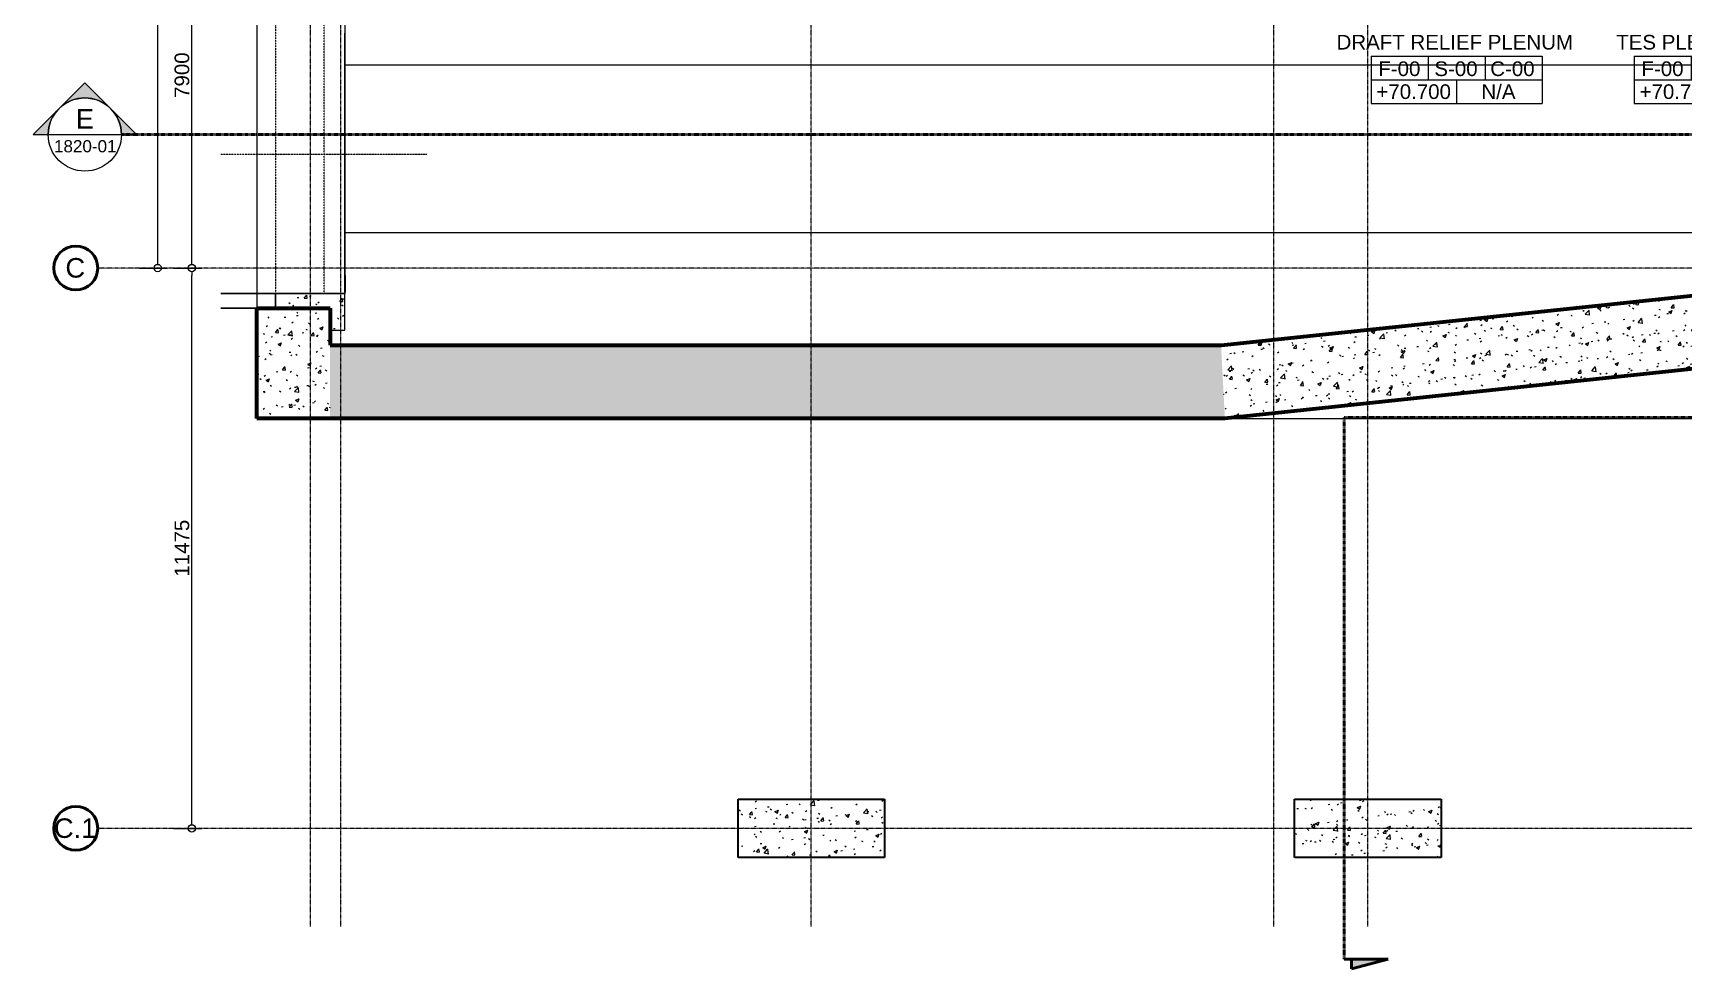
# Model space of a CAD drawing. Header units: millimetres. Extents: x -920221 to -841619, y -18676 to 22445.
# Drawn here: x -920221 to -886408, y -18676 to 491 of the extents above; entities that cross this region are included whole.
import ezdxf
from ezdxf.xclip import XClip

# ---------------------------------------------------------------- set-up
doc = ezdxf.new("R2010")
doc.units = ezdxf.units.MM
doc.header["$XCLIPFRAME"] = 0
doc.linetypes.add('DPA_Grid _ Level 100', pattern=[10, 5.5, -1.6, 1.3, -1.6])
doc.linetypes.add('DPA_Hidden 500', pattern=[1.4, 0.8, -0.6])
for name, color, linetype, lineweight in [('A-ANNO-DIMS', 1, 'Continuous', 9), ('A-DETL-GENF', 2, 'Continuous', 9), ('A-DETL-MEDM', 4, 'Continuous', 18), ('A-FLOR-E', 2, 'Continuous', 35), ('A-GENM', 1, 'Continuous', 9), ('A-GENM-HDLN', 2, 'DPA_Hidden 500', 9), ('A-ROOM-IDEN', 3, 'Continuous', 25), ('A-ROOM-LINE', 3, 'Continuous', 25), ('A-WALL', 5, 'Continuous', 35), ('A-WALL-PATT', 1, 'Continuous', 9), ('G-ANNO-SECL', 3, 'Continuous', 9), ('S-FNDN', 2, 'Continuous', 35), ('S-GRID', 251, 'Continuous', 9), ('S-GRID-IDEN', 3, 'Continuous', 50)]:
    doc.layers.add(name, color=color, linetype=linetype, lineweight=lineweight)
doc.styles.add('Arial', font='arial.ttf', dxfattribs={"height": 400})
doc.styles.add('Arial_1', font='arial.ttf', dxfattribs={"height": 250})
doc.styles.add('Arial_2', font='arial.ttf', dxfattribs={"height": 300})
doc.dimstyles.new('DPA-DIM-3_0_C-C', dxfattribs={"dimscale": 304.8, "dimtxt": 306.07782, "dimasz": 0.492126, "dimexe": 0.656168, "dimexo": 0.0625, "dimgap": 0.164042, "dimtad": 1, "dimdec": 0, "dimzin": 0, "dimdsep": 46, "dimtxsty": 'Arial_2', "dimblk1": 'DOTBLANK', "dimblk2": 'DOTBLANK', "dimsah": 1, "dimcen": 0.09, "dimdle": 0.656168, "dimadec": 8, "dimazin": 0, "dimtfac": 1, "dimtdec": 4, "dimtix": 1, "dimtmove": 0, "dimatfit": 3, "dimfxl": 1.312336, "dimfxlon": 1, "dimtvp": 1, "dimtolj": 1, "dimtzin": 0, "dimarcsym": 2})
pattern_1 = [(50, (0, 0), (728.7365, -63.75582), [76.2, -838.2]), (355, (0, 0), (-140.9716, 764.2276), [60.96, -670.56]), (100.451, (60.7, -5.3), (587.77, 700.46675), [64.76, -712.36]), (46.184, (0, 203.2), (1084.3162, -168.171), [114.3, -1257.3]), (96.636, (90.4, 189.2), (949.6099, 989.7098), [97.14, -1068.54]), (351.184, (0, 203.2), (949.6206, 989.7012), [91.44, -1005.84]), (21, (101.6, 152.4), (606.45787, -409.06057), [76.2, -838.2]), (326, (101.6, 152.4), (247.20834, 736.7529), [60.96, -670.56]), (71.451, (152.14, 118.3), (853.66825, 327.68547), [64.76, -712.36]), (37.5, (0, 0), (12.35469, 338.22012), [33.528, -628.904, 33.528, -647.192, -673.1]), (37.5, (0, 0), (12.35469, 338.22012), [-1343.152, 33.528, -639.572]), (7.5, (0, 0), (267.27887, 400.72213), [33.528, -354.584, 33.528, -613.664, -256.54]), (7.5, (0, 0), (267.27887, 400.72213), [-1035.304, 33.528, -223.012]), (327.5, (-226.57, 0), (542.36333, -22.915345), [33.528, -220.472, 33.528, -758.952, -1051.56]), (327.5, (-226.57, 0), (542.36333, -22.915345), [-1046.48, 33.528, -1018.032]), (317.5, (-328.17, 0), (592.51696, 101.7071), [33.528, -296.672, 33.528, -492.76, -746.76]), (317.5, (-328.17, 0), (592.51696, 101.7071), [-856.488, 33.528, -713.232])]

# ---------------------------------------------------------------- blocks, each defined once
blk = doc.blocks.new('Dpa_Tunnel_B_5700 - Dpa_Tunnel_B_5700-6780011-4280-01 ENLARGED LOWER PLATFORM LEVEL - REFLECTED CEILING PLAN - SHEET 1')
at = {"layer": 'A-DETL-GENF'}
for p, q in [((561, 2850), (2800, 2850)), ((561, -2850), (2800, -2850))]:
    blk.add_line(p, q, dxfattribs=at)
at = {"layer": 'A-GENM-HDLN'}
for p, q in [((1680, 2850), (2680, 2850)), ((2680, -2850), (1680, -2850))]:
    blk.add_line(p, q, dxfattribs=at)
blk = doc.blocks.new('Dpa_Tunnel_B_5700 - Dpa_Tunnel_B_5700-6787006-4280-01 ENLARGED LOWER PLATFORM LEVEL - REFLECTED CEILING PLAN - SHEET 1')
at = {"layer": 'A-DETL-GENF'}
for p, q in [((561, 2850), (3100, 2850)), ((561, -2850), (3100, -2850))]:
    blk.add_line(p, q, dxfattribs=at)
at = {"layer": 'A-GENM'}
blk.add_line((3100, 2850), (3100, -2850), dxfattribs=at)
at = {"layer": 'A-GENM-HDLN'}
for p, q in [((1680, 2850), (1680, -2850)), ((2680, 2850), (1680, 2850)), ((2680, -2850), (2680, 2850)), ((561, 0), (4781, 0)), ((1680, -2850), (2680, -2850))]:
    blk.add_line(p, q, dxfattribs=at)
blk = doc.blocks.new('Section - AEC_Section Tail - Filled-3249564-4280-01 ENLARGED LOWER PLATFORM LEVEL - REFLECTED CEILING PLAN - SHEET 1')
at = {"layer": 'G-ANNO-SECL'}
blk.add_hatch(color=256, dxfattribs=at).paths.add_polyline_path([(0, 1.54), (-2, 1.54), (0, 9)])
at = {"layer": 'G-ANNO-SECL', "lineweight": 50}
for p, q in [((0, 9), (-2, 1.54)), ((0, 9), (0, 0)), ((0, 1.54), (0, 9)), ((-2, 1.54), (0, 1.54))]:
    blk.add_line(p, q, dxfattribs=at)
blk = doc.blocks.new('Section - Section Head-531884-4280-01 ENLARGED LOWER PLATFORM LEVEL - REFLECTED CEILING PLAN - SHEET 1')
at = {"layer": 'G-ANNO-SECL'}
h = blk.add_hatch(color=256, dxfattribs=at)
edge = h.paths.add_edge_path()
edge.add_line((-12.8, 5.3), (-7.5, 10.61))
edge.add_line((-7.5, 10.61), (-2.2, 5.3))
edge.add_arc((-7.5, 0), 7.5, 45, 135)
h = blk.add_hatch(color=256, dxfattribs=at)
edge = h.paths.add_edge_path()
edge.add_arc((-7.5, 0), 7.5, 0, 45)
edge.add_line((-2.2, 5.3), (3.11, 0))
edge.add_line((3.11, 0), (0, 0))
edge = h.paths.add_edge_path()
edge.add_line((-15, 0), (-18.11, 0))
edge.add_line((-18.11, 0), (-12.8, 5.3))
edge.add_arc((-7.5, 0), 7.5, 135, 180)
at = {"layer": 'G-ANNO-SECL', "lineweight": 25}
for p, q in [((-7.5, 10.61), (-18.11, 0)), ((-7.5, 10.61), (-12.8, 5.3)), ((3.11, 0), (-7.5, 10.61)), ((-2.2, 5.3), (-7.5, 10.61)), ((-12.8, 5.3), (-18.11, 0)), ((3.11, 0), (-2.2, 5.3)), ((-18.11, 0), (-15, 0)), ((-18.11, 0), (-15, 0)), ((0, 0), (3.11, 0)), ((0, 0), (3.11, 0))]:
    blk.add_line(p, q, dxfattribs=at)
blk.add_circle((-7.5, 0), 7.5, dxfattribs=at)
for start, end in [(45, 135), (135, 180), (0, 45)]:
    blk.add_arc((-7.5, 0), 7.5, start, end, dxfattribs=at)
blk = doc.blocks.new('DPA_Room Tag Box - Standard-4486259-4280-01 ENLARGED LOWER PLATFORM LEVEL - REFLECTED CEILING PLAN - SHEET 1')
at = {"layer": 'A-ROOM-LINE'}
for p, q in [((-17.5, -2.94), (-17.5, -12.6)), ((-17.5, -2.94), (17.5, -2.94)), ((-5.83, -2.94), (-5.83, -7.77)), ((5.83, -2.94), (5.83, -7.77)), ((17.5, -2.94), (17.5, -12.6)), ((-17.5, -7.77), (17.5, -7.77)), ((0, -7.77), (0, -12.6)), ((-17.5, -12.6), (17.5, -12.6))]:
    blk.add_line(p, q, dxfattribs=at)
blk = doc.blocks.new('Grid - 100 Scale-2291345-4280-01 ENLARGED LOWER PLATFORM LEVEL - REFLECTED CEILING PLAN - SHEET 1')
at = {"layer": 'S-GRID-IDEN'}
blk.add_circle((0, 0), 4.5, dxfattribs=at)
blk = doc.blocks.new('_DotBlank')
at = {"color": 0, "linetype": 'ByBlock', "lineweight": -2}
blk.add_line((-0.5, 0), (-1, 0), dxfattribs=at)
blk.add_circle((0, 0), 0.5, dxfattribs=at)
blk = doc.blocks.new('*D199')
at = {"layer": 'A-ANNO-DIMS', "color": 0, "lineweight": -2, "transparency": 16777216}
for p, q in [((-59365, 8615), (-58785, 8615)), ((-58985, -7750), (-58985, 8465)), ((-59365, -7900), (-58785, -7900))]:
    blk.add_line(p, q, dxfattribs=at)
at = {"layer": 'Defpoints', "color": 0, "transparency": 16777216}
for p in [(-59385, 8615), (-58985, 8615), (-59385, -7900)]:
    blk.add_point(p, dxfattribs=at)
at = {"layer": 'A-ANNO-DIMS', "color": 0, "lineweight": -2, "transparency": 16777216, "xscale": 150, "yscale": 150, "zscale": 150}
for p, rotation in [((-58985, 8615), 90), ((-58985, -7900), 270)]:
    blk.add_blockref('_DotBlank', p, dxfattribs=dict(at, rotation=rotation))
at = {"layer": 'A-ANNO-DIMS', "color": 0, "transparency": 16777216, "insert": (-59188, 357), "char_height": 300, "width": 1384.41, "attachment_point": 5, "rotation": 90, "style": 'Arial_2'}
blk.add_mtext('\\A1;16515', dxfattribs=at)
blk = doc.blocks.new('*D200')
at = {"layer": 'A-ANNO-DIMS', "color": 0, "lineweight": -2, "transparency": 16777216}
for p, q in [((-58665, -7900), (-58085, -7900)), ((-58285, -19225), (-58285, -8050)), ((-58665, -19375), (-58085, -19375))]:
    blk.add_line(p, q, dxfattribs=at)
at = {"layer": 'Defpoints', "color": 0, "transparency": 16777216}
for p in [(-58685, -7900), (-58285, -7900), (-58685, -19375)]:
    blk.add_point(p, dxfattribs=at)
at = {"layer": 'A-ANNO-DIMS', "color": 0, "lineweight": -2, "transparency": 16777216, "xscale": 150, "yscale": 150, "zscale": 150}
for p, rotation in [((-58285, -7900), 90), ((-58285, -19375), 270)]:
    blk.add_blockref('_DotBlank', p, dxfattribs=dict(at, rotation=rotation))
at = {"layer": 'A-ANNO-DIMS', "color": 0, "transparency": 16777216, "insert": (-58488, -13638), "char_height": 300, "width": 1384.41, "attachment_point": 5, "rotation": 90, "style": 'Arial_2'}
blk.add_mtext('\\A1;11475', dxfattribs=at)
blk = doc.blocks.new('*D201')
at = {"layer": 'A-ANNO-DIMS', "color": 0, "lineweight": -2, "transparency": 16777216}
for p, q in [((-58665, 0), (-58085, 0)), ((-58285, -7750), (-58285, -150)), ((-58665, -7900), (-58085, -7900))]:
    blk.add_line(p, q, dxfattribs=at)
at = {"layer": 'Defpoints', "color": 0, "transparency": 16777216}
for p in [(-58685, 0), (-58285, 0), (-58685, -7900)]:
    blk.add_point(p, dxfattribs=at)
at = {"layer": 'A-ANNO-DIMS', "color": 0, "lineweight": -2, "transparency": 16777216, "xscale": 150, "yscale": 150, "zscale": 150}
for p, rotation in [((-58285, 0), 90), ((-58285, -7900), 270)]:
    blk.add_blockref('_DotBlank', p, dxfattribs=dict(at, rotation=rotation))
at = {"layer": 'A-ANNO-DIMS', "color": 0, "transparency": 16777216, "insert": (-58488, -3950), "char_height": 300, "width": 1107.53, "attachment_point": 5, "rotation": 90, "style": 'Arial_2'}
blk.add_mtext('\\A1;7900', dxfattribs=at)
blk = doc.blocks.new('Dpa_Tunnel_B_5700 - Dpa_Tunnel_B_5700-6780011-4180-01 LOWER PLATFORM LEVEL - REFLECTED CEILING PLAN')
at = {"layer": 'A-DETL-GENF'}
for p, q in [((-2200, 2850), (2800, 2850)), ((-2200, -2850), (2800, -2850))]:
    blk.add_line(p, q, dxfattribs=at)
at = {"layer": 'A-GENM-HDLN'}
for p, q in [((-2300, -3150), (-2300, 3150)), ((1680, 2850), (2680, 2850)), ((2680, -2850), (1680, -2850))]:
    blk.add_line(p, q, dxfattribs=at)
blk = doc.blocks.new('Dpa_Tunnel_B_5700 - Dpa_Tunnel_B_5700-6787006-4180-01 LOWER PLATFORM LEVEL - REFLECTED CEILING PLAN')
at = {"layer": 'A-DETL-GENF'}
for p, q in [((-2200, 2850), (3100, 2850)), ((-2200, -2850), (3100, -2850))]:
    blk.add_line(p, q, dxfattribs=at)
at = {"layer": 'A-GENM'}
blk.add_line((3100, 2850), (3100, -2850), dxfattribs=at)
at = {"layer": 'A-GENM-HDLN'}
for p, q in [((-2300, 3150), (-2300, -3150)), ((1680, 2850), (1680, -2850)), ((2680, 2850), (1680, 2850)), ((2680, -2850), (2680, 2850)), ((80, 0), (4781, 0)), ((1680, -2850), (2680, -2850))]:
    blk.add_line(p, q, dxfattribs=at)
blk = doc.blocks.new('Stucture Guage1 - Stucture Guage-9321021-4180-01 LOWER PLATFORM LEVEL - REFLECTED CEILING PLAN')
at = {"layer": 'A-GENM'}
for p, q in [((-913837, -163), (-857557, -163)), ((-857557, -3599), (-913837, -3599))]:
    blk.add_line(p, q, dxfattribs=at)
blk = doc.blocks.new('C-1-PP19-AR-4180-01-B_20250908-040939_EXDOWNLIGHT')
at = {"layer": 'A-DETL-GENF'}
for name in ['Dpa_Tunnel_B_5700 - Dpa_Tunnel_B_5700-6780011-4180-01 LOWER PLATFORM LEVEL - REFLECTED CEILING PLAN', 'Dpa_Tunnel_B_5700 - Dpa_Tunnel_B_5700-6787006-4180-01 LOWER PLATFORM LEVEL - REFLECTED CEILING PLAN']:
    blk.add_blockref(name, (-172255, -5570), dxfattribs=at)
at = {"layer": 'A-GENM'}
blk.add_blockref('Stucture Guage1 - Stucture Guage-9321021-4180-01 LOWER PLATFORM LEVEL - REFLECTED CEILING PLAN', (744682, -3579), dxfattribs=at)
blk = doc.blocks.new('*U192')
at = {"layer": 'S-GRID', "linetype": 'DPA_Grid _ Level 100'}
for p, q in [((-55235, -21384.7), (-55235, 16961.2)), ((-45600, -21384.7), (-45600, 16961.2)), ((-36123, -21384.7), (-36123, 16961.2)), ((-34200, -21384.7), (-34200, 16961.2)), ((-55855, -21384.7), (-55855, 16608)), ((12525, -7900), (-60212.9, -7900)), ((12525, -19375), (-60212.9, -19375))]:
    blk.add_line(p, q, dxfattribs=at)
at = {"layer": 'S-GRID-IDEN', "xscale": 99.99999999999993, "yscale": 99.99999999999993, "zscale": 99.99999999999993, "rotation": 89.9999999999998}
for p in [(-60662.9, -7900), (-60662.9, -19375)]:
    blk.add_blockref('Grid - 100 Scale-2291345-4280-01 ENLARGED LOWER PLATFORM LEVEL - REFLECTED CEILING PLAN - SHEET 1', p, dxfattribs=at)
at = {"layer": 'S-GRID-IDEN', "lineweight": 9, "char_height": 400, "attachment_point": 1, "style": 'Arial'}
for s, insert, width in [('C', (-60875.6, -7696.1), 489.029), ('C.1', (-61110.6, -19171.1), 1058.227)]:
    blk.add_mtext(s, dxfattribs=dict(at, insert=insert, width=width))
at = {"layer": 'A-ANNO-DIMS'}
for base, p1, p2, override, picture, middle in [((-58984.5, 8615), (-59384.5, -7900), (-59384.5, 8615), {"dimpost": '<>', "dimfxl": 16515.002991}, '*D199', (-59187.7, 357.5)), ((-58284.5, 0), (-58684.5, -7900), (-58684.5, 0), {"dimpost": '<>', "dimfxl": 7900.002995}, '*D201', (-58487.7, -3950)), ((-58284.5, -7900), (-58684.5, -19375), (-58684.5, -7900), {"dimpost": '<>', "dimfxl": 11474.997005}, '*D200', (-58487.7, -13637.5))]:
    dim = blk.add_linear_dim(base=base, p1=p1, p2=p2, angle=90, dimstyle='DPA-DIM-3_0_C-C', override=override, dxfattribs=at)
    dim.commit()
    dim.dimension.update_dxf_attribs({"geometry": picture, "text_midpoint": middle})

msp = doc.modelspace()

# ---------------------------------------------------------------- hatches: boundary and pattern name
at = {"layer": 'A-DETL-MEDM', "lineweight": 9}
h = msp.add_hatch(dxfattribs=at)
h.set_pattern_fill('FP_1', color=256, style=0, pattern_type=2)
h.set_pattern_definition(pattern_1)
h.paths.add_polyline_path([(-914137, -5591), (-913837, -5591), (-913837, -4841), (-915257, -4841), (-915257, -5141), (-914137, -5141), (-914137, -5549)])
at = {"layer": 'A-WALL-PATT', "lineweight": 9}
h = msp.add_hatch(dxfattribs=at)
h.set_pattern_fill('FP_1', color=256, style=0, pattern_type=2)
h.set_pattern_definition(pattern_1)
h.paths.add_polyline_path([(-895810, -7401), (-882915, -6041), (-882994, -4541), (-895889, -5901)])
h = msp.add_hatch(dxfattribs=at)
h.set_pattern_fill('FP_1', color=256, style=0, pattern_type=2)
h.set_pattern_definition(pattern_1)
h.paths.add_polyline_path([(-915637, -7401), (-914137, -7401), (-914137, -5141), (-915637, -5141), (-915637, -6878)])
h = msp.add_hatch(dxfattribs=at)
h.set_pattern_fill('FP_1', color=256, style=0, pattern_type=2)
h.set_pattern_definition(pattern_1)
h.paths.add_polyline_path([(-895810, -7401), (-895889, -5901), (-914137, -5901), (-914137, -7401), (-898813, -7401)])
at = {"layer": 'S-FNDN', "lineweight": 9}
h = msp.add_hatch(dxfattribs=at)
h.set_pattern_fill('FP_1', color=256, style=0, pattern_type=2)
h.set_pattern_definition(pattern_1)
h.paths.add_polyline_path([(-905782, -16396), (-902782, -16396), (-902782, -15196), (-905782, -15196)])
h = msp.add_hatch(dxfattribs=at)
h.set_pattern_fill('FP_1', color=256, style=0, pattern_type=2)
h.set_pattern_definition(pattern_1)
h.paths.add_polyline_path([(-905782, -16396), (-902782, -16396), (-902782, -15196), (-905782, -15196)])
h = msp.add_hatch(dxfattribs=at)
h.set_pattern_fill('FP_1', color=256, style=0, pattern_type=2)
h.set_pattern_definition(pattern_1)
h.paths.add_polyline_path([(-894382, -16396), (-891382, -16396), (-891382, -15196), (-894382, -15196)])
h = msp.add_hatch(dxfattribs=at)
h.set_pattern_fill('FP_1', color=256, style=0, pattern_type=2)
h.set_pattern_definition(pattern_1)
h.paths.add_polyline_path([(-894382, -16396), (-891382, -16396), (-891382, -15196), (-894382, -15196)])

# ---------------------------------------------------------------- linework, layer by layer
at = {"color": 8}
msp.add_lwpolyline([(-915637, -7401), (-846122, -7401), (-846122, 17972), (-915637, 17972)], close=True, dxfattribs=at)
at = {"layer": 'A-DETL-MEDM'}
for p, q in [((-915257, -4841), (-916377, -4841)), ((-915257, -4841), (-916377, -4841)), ((-915257, -5141), (-915257, -4841)), ((-914137, -4841), (-915257, -4841)), ((-915257, -4841), (-915257, -5141)), ((-915257, -5141), (-915257, -4841)), ((-913837, -4841), (-915257, -4841)), ((-915257, -4841), (-915257, -5141)), ((-913837, -5591), (-913837, -4841)), ((-916377, -5141), (-915257, -5141)), ((-916377, -5141), (-915257, -5141)), ((-915257, -5141), (-914137, -5141)), ((-915257, -5141), (-914137, -5141)), ((-914137, -5141), (-914137, -5591)), ((-914137, -5591), (-913837, -5591))]:
    msp.add_line(p, q, dxfattribs=at)
at = {"layer": 'A-FLOR-E'}
for p, q in [((-882994, -4541), (-895889, -5901)), ((-895889, -5901), (-882994, -4541)), ((-895889, -5901), (-914137, -5901)), ((-914137, -5901), (-895889, -5901))]:
    msp.add_line(p, q, dxfattribs=at)
at = {"layer": 'A-GENM'}
for p, q in [((-913837, 831), (-913837, -4813)), ((-913837, -4473), (-913837, 491)), ((-914137, -5141), (-916377, -5141))]:
    msp.add_line(p, q, dxfattribs=at)
at = {"layer": 'A-GENM', "lineweight": 35}
msp.add_line((-913837, -4473), (-913837, -4813), dxfattribs=at)
at = {"layer": 'A-WALL', "color": 7, "lineweight": 70}
for p, q in [((-895889, -5901), (-882994, -4541)), ((-915637, -7401), (-915637, -5141)), ((-915637, -5141), (-914137, -5141)), ((-914137, -5141), (-914137, -5901)), ((-914137, -5901), (-895889, -5901)), ((-882915, -6041), (-895810, -7401)), ((-914137, -7401), (-915637, -7401)), ((-895810, -7401), (-914137, -7401))]:
    msp.add_line(p, q, dxfattribs=at)
at = {"layer": 'G-ANNO-SECL', "lineweight": 25}
msp.add_line((-919910, -1588), (-918410, -1588), dxfattribs=at)
at = {"layer": 'G-ANNO-SECL', "linetype": 'DPA_Grid _ Level 100', "lineweight": 50}
for p, q in [((-918410, -1588), (-844554, -1588)), ((-893368, -7381), (-893368, -18476)), ((-885090, -7381), (-893368, -7381))]:
    msp.add_line(p, q, dxfattribs=at)
at = {"layer": 'S-FNDN'}
for p, q in [((-905782, -16396), (-905782, -15196)), ((-905782, -15196), (-902782, -15196)), ((-902782, -15196), (-902782, -16396)), ((-894382, -16396), (-894382, -15196)), ((-894382, -15196), (-891382, -15196)), ((-891382, -15196), (-891382, -16396)), ((-902782, -16396), (-905782, -16396)), ((-891382, -16396), (-894382, -16396))]:
    msp.add_line(p, q, dxfattribs=at)

# ---------------------------------------------------------------- block references
msp.add_blockref('*U192', (-858682, 3579))
ref = msp.add_blockref('C-1-PP19-AR-4180-01-B_20250908-040939_EXDOWNLIGHT', (-744682, 3579))
XClip(ref).set_block_clipping_path([(-170955.0000000005, -10980.0029952963), (-101439.2544794675, 14393.0014498747)])
at = {"layer": 'A-DETL-GENF'}
for name in ['Dpa_Tunnel_B_5700 - Dpa_Tunnel_B_5700-6780011-4280-01 ENLARGED LOWER PLATFORM LEVEL - REFLECTED CEILING PLAN - SHEET 1', 'Dpa_Tunnel_B_5700 - Dpa_Tunnel_B_5700-6787006-4280-01 ENLARGED LOWER PLATFORM LEVEL - REFLECTED CEILING PLAN - SHEET 1']:
    msp.add_blockref(name, (-916937, -1991), dxfattribs=at)
at = {"layer": 'A-ROOM-IDEN', "xscale": 99.99999999999993, "yscale": 99.99999999999993, "zscale": 99.99999999999993}
for p in [(-891065, 310), (-885675, 310)]:
    msp.add_blockref('DPA_Room Tag Box - Standard-4486259-4280-01 ENLARGED LOWER PLATFORM LEVEL - REFLECTED CEILING PLAN - SHEET 1', p, dxfattribs=at)
at = {"layer": 'G-ANNO-SECL', "lineweight": 25, "xscale": 99.99999999999993, "yscale": 99.99999999999993, "zscale": 99.99999999999993}
msp.add_blockref('Section - Section Head-531884-4280-01 ENLARGED LOWER PLATFORM LEVEL - REFLECTED CEILING PLAN - SHEET 1', (-918410, -1588), dxfattribs=at)
at = {"layer": 'G-ANNO-SECL', "lineweight": 25, "extrusion": (0, 0, -1), "xscale": 99.99999999999993, "yscale": 99.99999999999993, "zscale": 99.99999999999993, "rotation": 90.00000000000053}
msp.add_blockref('Section - AEC_Section Tail - Filled-3249564-4280-01 ENLARGED LOWER PLATFORM LEVEL - REFLECTED CEILING PLAN - SHEET 1', (893368, -18476), dxfattribs=at)

# ---------------------------------------------------------------- texts
at = {"layer": 'A-ROOM-IDEN', "lineweight": 9, "char_height": 300, "attachment_point": 1, "style": 'Arial_2'}
for s, insert, width in [('DRAFT RELIEF PLENUM', (-893523, 454), 5948.52), ('TES PLENUM/SHAFT', (-887795, 454), 5130.8), ('F-00', (-892668, -90), 1058.23), ('S-00', (-891520, -90), 1090.29), ('C-00', (-890375, -90), 1114.35), ('F-00', (-887278, -90), 1058.23), ('+70.700', (-892707, -559), 1883.97), ('N/A', (-890556, -559), 857.81), ('+70.700', (-887317, -559), 1883.97)]:
    msp.add_mtext(s, dxfattribs=dict(at, insert=insert, width=width))
at = {"layer": 'G-ANNO-SECL', "lineweight": 25, "attachment_point": 1}
for s, insert, char_height, width, style in [('E', (-919345, -1066), 400, 456.96, 'Arial'), ('1820-01', (-919792, -1702), 250, 1539.24, 'Arial_1')]:
    msp.add_mtext(s, dxfattribs=dict(at, insert=insert, char_height=char_height, width=width, style=style))

doc.saveas('drawing.dxf')
